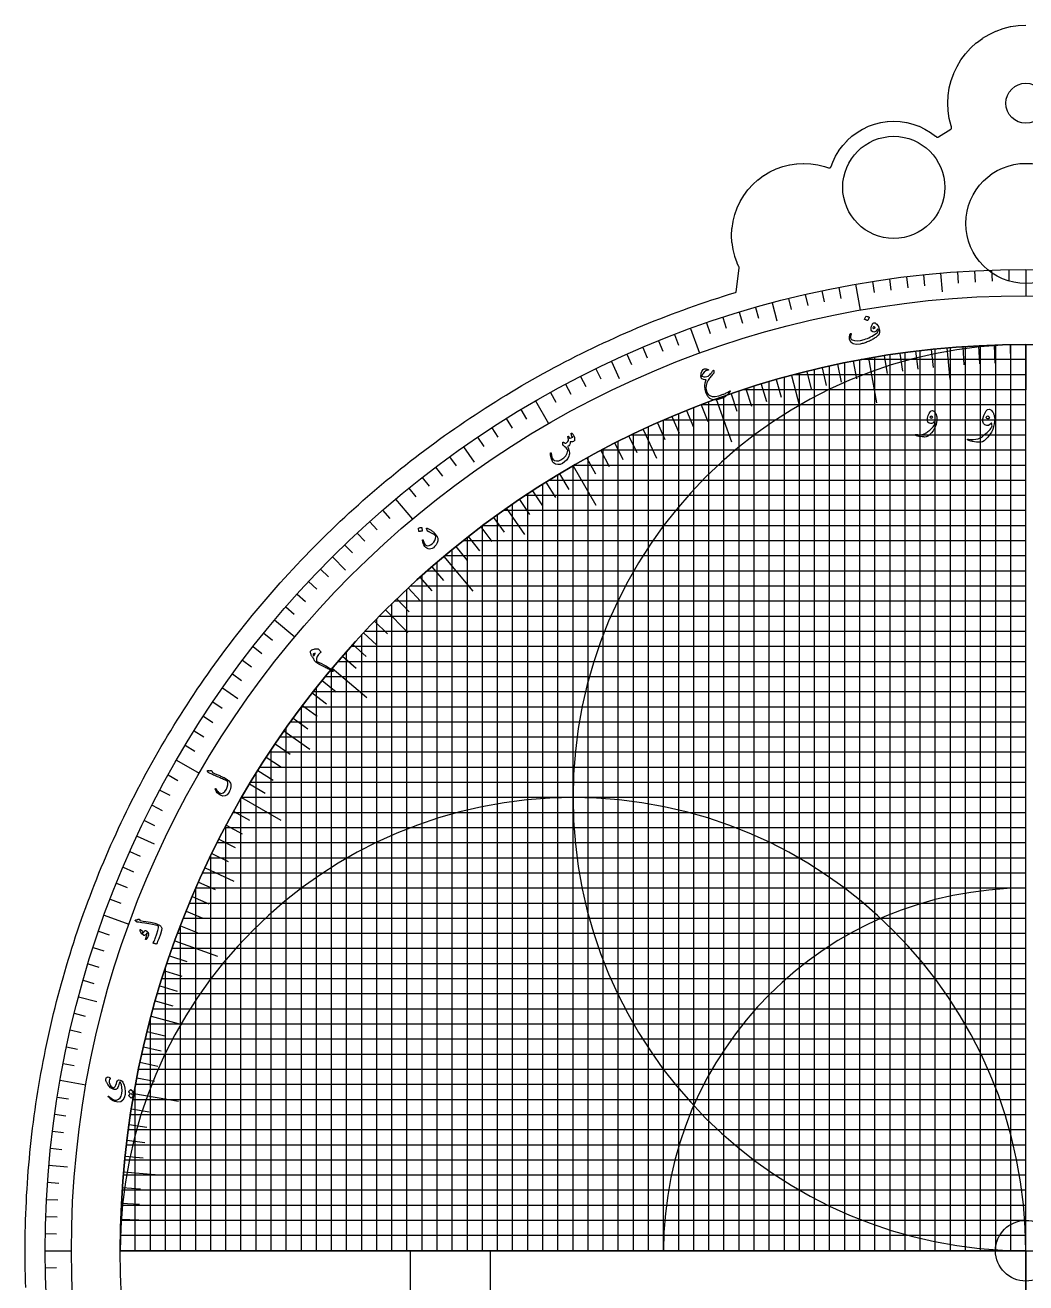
# Model space of a CAD drawing. Header units: millimetres. Extents: x -150 to 150, y -150 to 184.
# Drawn here: x -150 to 0, y -4.8 to 183.6 of the extents above; entities that cross this region are included whole.
import ezdxf

# ---------------------------------------------------------------- set-up
doc = ezdxf.new("R2010")
doc.units = ezdxf.units.MM
for name, color, linetype in [('CUT_INNER', 6, 'Continuous'), ('CUT_OUTER', 1, 'Continuous'), ('ENGRAVE', 7, 'Continuous'), ('ENGRAVE_FINE', 8, 'Continuous'), ('TEXT', 5, 'Continuous')]:
    doc.layers.add(name, color=color, linetype=linetype)

msp = doc.modelspace()

# ---------------------------------------------------------------- linework, layer by layer
at = {"layer": 'CUT_INNER'}
for centre, radius in [((0, 171.8909), 3), ((-19.8, 159.2909), 7.65), ((0, 153.8909), 9), ((0, 0), 4.55)]:
    msp.add_circle(centre, radius, dxfattribs=at)
at = {"layer": 'CUT_OUTER'}
msp.add_lwpolyline([(-149.8984, -5.5211), (-149.9294, -4.6012), (-149.9548, -3.6812), (-149.9746, -2.761), (-149.9887, -1.8407), (-149.9972, -0.9204), (-150, 0), (-149.9972, 0.9204), (-149.9887, 1.8407), (-149.9746, 2.761), (-149.9548, 3.6812), (-149.9294, 4.6012), (-149.8984, 5.5211), (-149.8617, 6.4407), (-149.8193, 7.3602), (-149.7713, 8.2793), (-149.7177, 9.1981), (-149.6585, 10.1166), (-149.5936, 11.0347), (-149.523, 11.9524), (-149.4469, 12.8696), (-149.3651, 13.7863), (-149.2777, 14.7026), (-149.1847, 15.6182), (-149.086, 16.5333), (-148.9818, 17.4478), (-148.8719, 18.3616), (-148.7565, 19.2747), (-148.6354, 20.1871), (-148.5087, 21.0987), (-148.3765, 22.0096), (-148.2386, 22.9196), (-148.0952, 23.8287), (-147.9462, 24.737), (-147.7916, 25.6443), (-147.6315, 26.5506), (-147.4658, 27.456), (-147.2946, 28.3603), (-147.1178, 29.2635), (-146.9355, 30.1657), (-146.7476, 31.0667), (-146.5542, 31.9665), (-146.3553, 32.8652), (-146.1509, 33.7626), (-145.941, 34.6587), (-145.7256, 35.5535), (-145.5047, 36.447), (-145.2783, 37.3391), (-145.0465, 38.2298), (-144.8092, 39.1191), (-144.5664, 40.0069), (-144.3182, 40.8932), (-144.0646, 41.778), (-143.8055, 42.6611), (-143.5411, 43.5427), (-143.2712, 44.4226), (-142.9959, 45.3009), (-142.7153, 46.1774), (-142.4292, 47.0523), (-142.1378, 47.9253), (-141.8411, 48.7965), (-141.539, 49.6659), (-141.2316, 50.5335), (-140.9189, 51.3991), (-140.6009, 52.2628), (-140.2775, 53.1245), (-139.9489, 53.9843), (-139.615, 54.8419), (-139.2759, 55.6976), (-138.9315, 56.5511), (-138.5819, 57.4025), (-138.2271, 58.2518), (-137.8671, 59.0988), (-137.5019, 59.9436), (-137.1315, 60.7862), (-136.7559, 61.6265), (-136.3752, 62.4644), (-135.9894, 63.3), (-135.5984, 64.1333), (-135.2023, 64.9641), (-134.8012, 65.7924), (-134.3949, 66.6183), (-133.9836, 67.4417), (-133.5673, 68.2625), (-133.1459, 69.0808), (-132.7196, 69.8965), (-132.2882, 70.7095), (-131.8518, 71.5199), (-131.4105, 72.3276), (-130.9642, 73.1325), (-130.513, 73.9347), (-130.0569, 74.7342), (-129.5959, 75.5308), (-129.13, 76.3245), (-128.6593, 77.1154), (-128.1837, 77.9034), (-127.7033, 78.6885), (-127.2181, 79.4705), (-126.728, 80.2496), (-126.2332, 81.0257), (-125.7337, 81.7987), (-125.2294, 82.5687), (-124.7204, 83.3355), (-124.2068, 84.0992), (-123.6884, 84.8598), (-123.1654, 85.6171), (-122.6377, 86.3712), (-122.1054, 87.1221), (-121.5686, 87.8697), (-121.0271, 88.614), (-120.4811, 89.3549), (-119.9306, 90.0925), (-119.3755, 90.8267), (-118.816, 91.5574), (-118.252, 92.2847), (-117.6835, 93.0086), (-117.1106, 93.7289), (-116.5333, 94.4457), (-115.9516, 95.159), (-115.3655, 95.8687), (-114.7751, 96.5747), (-114.1804, 97.2772), (-113.5813, 97.9759), (-112.978, 98.671), (-112.3705, 99.3624), (-111.7587, 100.05), (-111.1427, 100.7338), (-110.5225, 101.4139), (-109.8981, 102.0901), (-109.2697, 102.7626), (-108.6371, 103.4311), (-108.0004, 104.0957), (-107.3596, 104.7564), (-106.7148, 105.4132), (-106.066, 106.066), (-105.4132, 106.7148), (-104.7564, 107.3596), (-104.0957, 108.0004), (-103.4311, 108.6371), (-102.7626, 109.2697), (-102.0901, 109.8981), (-101.4139, 110.5225), (-100.7338, 111.1427), (-100.05, 111.7587), (-99.3624, 112.3705), (-98.671, 112.978), (-97.9759, 113.5813), (-97.2772, 114.1804), (-96.5747, 114.7751), (-95.8687, 115.3655), (-95.159, 115.9516), (-94.4457, 116.5333), (-93.7289, 117.1106), (-93.0086, 117.6835), (-92.2847, 118.252), (-91.5574, 118.816), (-90.8267, 119.3755), (-90.0925, 119.9306), (-89.3549, 120.4811), (-88.614, 121.0271), (-87.8697, 121.5686), (-87.1221, 122.1054), (-86.3712, 122.6377), (-85.6171, 123.1654), (-84.8598, 123.6884), (-84.0992, 124.2068), (-83.3355, 124.7204), (-82.5687, 125.2294), (-81.7987, 125.7337), (-81.0257, 126.2332), (-80.2496, 126.728), (-79.4705, 127.2181), (-78.6885, 127.7033), (-77.9034, 128.1837), (-77.1154, 128.6593), (-76.3245, 129.13), (-75.5308, 129.5959), (-74.7342, 130.0569), (-73.9347, 130.513), (-73.1325, 130.9642), (-72.3276, 131.4105), (-71.5199, 131.8518), (-70.7095, 132.2882), (-69.8965, 132.7196), (-69.0808, 133.1459), (-68.2625, 133.5673), (-67.4417, 133.9836), (-66.6183, 134.3949), (-65.7924, 134.8012), (-64.9641, 135.2023), (-64.1333, 135.5984), (-63.3, 135.9894), (-62.4644, 136.3752), (-61.6265, 136.7559), (-60.7862, 137.1315), (-59.9436, 137.5019), (-59.0988, 137.8671), (-58.2518, 138.2271), (-57.4025, 138.5819), (-56.5511, 138.9315), (-55.6976, 139.2759), (-54.8419, 139.615), (-53.9843, 139.9489), (-53.1245, 140.2775), (-52.2628, 140.6009), (-51.3991, 140.9189), (-50.5335, 141.2316), (-49.6659, 141.539), (-48.7965, 141.8411), (-47.9253, 142.1378), (-47.0523, 142.4292), (-46.1774, 142.7153), (-45.3009, 142.9959), (-44.4226, 143.2712), (-43.5427, 143.5411), (-43.4399, 143.5719), (-42.9832, 147.2253), (-42.981, 147.2535), (-42.9815, 147.2818), (-42.9846, 147.3099), (-42.9904, 147.3376), (-42.9988, 147.3647), (-43.0097, 147.3908), (-43.2748, 147.9512), (-43.2804, 147.9648), (-43.6325, 148.9489), (-43.6367, 148.9629), (-43.8907, 149.9768), (-43.8936, 149.9912), (-44.0469, 151.025), (-44.0484, 151.0397), (-44.0996, 152.0835), (-44.0996, 152.0982), (-44.0484, 153.1421), (-44.0469, 153.1568), (-43.8936, 154.1906), (-43.8907, 154.205), (-43.6367, 155.2188), (-43.6325, 155.2329), (-43.2804, 156.2169), (-43.2748, 156.2305), (-42.8279, 157.1753), (-42.821, 157.1883), (-42.2837, 158.0847), (-42.2755, 158.097), (-41.6529, 158.9364), (-41.6436, 158.9478), (-40.9417, 159.7222), (-40.9313, 159.7326), (-40.1569, 160.4344), (-40.1455, 160.4438), (-39.3061, 161.0664), (-39.2938, 161.0745), (-38.3974, 161.6118), (-38.3844, 161.6188), (-37.4396, 162.0656), (-37.426, 162.0713), (-36.442, 162.4234), (-36.4279, 162.4276), (-35.4141, 162.6816), (-35.3997, 162.6844), (-34.3659, 162.8378), (-34.3512, 162.8392), (-33.3074, 162.8905), (-33.2926, 162.8905), (-32.2488, 162.8392), (-32.2341, 162.8378), (-31.2003, 162.6844), (-31.1859, 162.6816), (-30.1721, 162.4276), (-30.158, 162.4234), (-29.5745, 162.2146), (-29.5463, 162.206), (-29.5174, 162.2003), (-29.4881, 162.1974), (-29.4587, 162.1974), (-29.4294, 162.2003), (-29.4005, 162.206), (-29.3724, 162.2146), (-29.3452, 162.2258), (-29.3192, 162.2397), (-29.2947, 162.2561), (-29.272, 162.2748), (-29.2511, 162.2956), (-29.2325, 162.3183), (-29.2161, 162.3428), (-29.2022, 162.3688), (-29.191, 162.396), (-28.9489, 163.0725), (-28.9433, 163.0861), (-28.5342, 163.9511), (-28.5272, 163.964), (-28.0353, 164.7847), (-28.0272, 164.7969), (-27.4572, 165.5655), (-27.4479, 165.5768), (-26.8053, 166.2858), (-26.7949, 166.2962), (-26.086, 166.9387), (-26.0746, 166.9481), (-25.3061, 167.518), (-25.2938, 167.5262), (-24.4731, 168.0181), (-24.4602, 168.025), (-23.5952, 168.4341), (-23.5816, 168.4398), (-22.6808, 168.7621), (-22.6667, 168.7664), (-21.7385, 168.9989), (-21.7241, 169.0017), (-20.7777, 169.1421), (-20.763, 169.1436), (-19.8074, 169.1905), (-19.7926, 169.1905), (-18.837, 169.1436), (-18.8223, 169.1421), (-17.8759, 169.0017), (-17.8615, 168.9989), (-16.9333, 168.7664), (-16.9192, 168.7621), (-16.0184, 168.4398), (-16.0048, 168.4341), (-15.1398, 168.025), (-15.1269, 168.0181), (-14.3062, 167.5262), (-14.2939, 167.518), (-13.5254, 166.9481), (-13.514, 166.9387), (-13.4616, 166.8912), (-13.4385, 166.8723), (-13.4137, 166.8558), (-13.3873, 166.8418), (-13.3597, 166.8305), (-13.3311, 166.822), (-13.3019, 166.8164), (-13.2722, 166.8137), (-13.2423, 166.814), (-13.2127, 166.8172), (-13.1835, 166.8234), (-13.1551, 166.8325), (-13.1277, 166.8443), (-13.1016, 166.8588), (-11.27, 167.9985), (-11.246, 168.015), (-11.2238, 168.0338), (-11.2036, 168.0546), (-11.1854, 168.0773), (-11.1695, 168.1017), (-11.1561, 168.1275), (-11.1452, 168.1545), (-11.1369, 168.1824), (-11.1315, 168.2109), (-11.1288, 168.2399), (-11.1289, 168.269), (-11.1318, 168.2979), (-11.1375, 168.3264), (-11.146, 168.3542), (-11.1937, 168.4876), (-11.198, 168.5017), (-11.4734, 169.6012), (-11.4763, 169.6156), (-11.6426, 170.7368), (-11.644, 170.7514), (-11.6996, 171.8835), (-11.6996, 171.8982), (-11.644, 173.0303), (-11.6426, 173.045), (-11.4763, 174.1662), (-11.4734, 174.1806), (-11.198, 175.2801), (-11.1937, 175.2941), (-10.8119, 176.3613), (-10.8062, 176.3749), (-10.3216, 177.3996), (-10.3147, 177.4125), (-9.732, 178.3847), (-9.7238, 178.397), (-9.0486, 179.3074), (-9.0393, 179.3187), (-8.2781, 180.1586), (-8.2677, 180.169), (-7.4279, 180.9302), (-7.4165, 180.9395), (-6.5061, 181.6147), (-6.4939, 181.6229), (-5.5217, 182.2056), (-5.5087, 182.2125), (-4.4841, 182.6971), (-4.4705, 182.7028), (-3.4033, 183.0846), (-3.3892, 183.0889), (-2.2897, 183.3643), (-2.2753, 183.3671), (-1.1541, 183.5335), (-1.1394, 183.5349), (-0.0074, 183.5905), (0.0074, 183.5905)], dxfattribs=at)
at = {"layer": 'ENGRAVE'}
for points in [[(0, 147), (0, 143.0625)], [(-12.8119, 146.4406), (-12.5668, 143.6388)], [(-25.5263, 144.7667), (-24.8425, 140.8891)], [(-38.0464, 141.9911), (-37.3185, 139.2744)], [(-50.277, 138.1348), (-48.9303, 134.4348)], [(0, -135.75), (0, 135.75)], [(0, 0), (0, 135.75)], [(0, 135.75), (0, 128.9625)], [(0, 0), (0, 135.75)], [(-22.625, 0), (-22.625, 133.8513)], [(-11.8314, 135.2334), (-11.4173, 130.5003)], [(-11.3125, 0), (-11.3125, 135.2778)], [(-62.1249, 133.2272), (-60.9363, 130.6783)], [(-23.5727, 133.6877), (-22.3941, 127.0033)], [(-35.1347, 131.1244), (-33.905, 126.5351)], [(-33.9375, 0), (-33.9375, 131.4394)], [(-73.5, 127.3057), (-71.5312, 123.8958)], [(-46.4292, 127.5633), (-44.1078, 121.1851)], [(-45.25, 0), (-45.25, 127.9863)], [(0, 124.4375), (-54.2528, 124.4375)], [(-57.3704, 123.0313), (-55.3625, 118.7252)], [(-56.5625, 0), (-56.5625, 123.4048)], [(-84.3157, 120.4154), (-82.7026, 118.1115)], [(-67.875, 0), (-67.875, 117.5629)], [(-67.875, 117.5629), (-64.4813, 111.6848)], [(0, 113.125), (-75.0386, 113.125)], [(-94.4898, 112.6085), (-91.9588, 109.5922)], [(-77.863, 111.1999), (-75.1378, 107.3079)], [(-79.1875, 0), (-79.1875, 110.2606)], [(-103.9447, 103.9447), (-101.956, 101.956)], [(-87.2584, 103.9905), (-82.8955, 98.791)], [(0, 101.8125), (-89.7902, 101.8125)], [(-90.5, 0), (-90.5, 101.1821)], [(-112.6085, 94.4898), (-109.5922, 91.9588)], [(-95.9897, 95.9897), (-92.6301, 92.6301)], [(0, 90.5), (-101.1821, 90.5)], [(-101.8125, 0), (-101.8125, 89.7902)], [(-103.9905, 87.2584), (-98.791, 82.8955)], [(-120.4154, 84.3157), (-118.1115, 82.7026)], [(0, 79.1875), (-110.2606, 79.1875)], [(-111.1999, 77.863), (-107.3079, 75.1378)], [(-127.3057, 73.5), (-123.8958, 71.5312)], [(-113.125, 0), (-113.125, 75.0386)], [(0, 67.875), (-117.5629, 67.875)], [(-117.5629, 67.875), (-111.6848, 64.4812)], [(-133.2272, 62.1249), (-130.6783, 60.9363)], [(0, 56.5625), (-123.4048, 56.5625)], [(-123.0313, 57.3704), (-118.7252, 55.3625)], [(-124.4375, 0), (-124.4375, 54.2528)], [(-138.1348, 50.277), (-134.4348, 48.9303)], [(0, 45.25), (-127.9863, 45.25)], [(-127.5633, 46.4292), (-121.1851, 44.1078)], [(-141.9911, 38.0464), (-139.2744, 37.3185)], [(0, 33.9375), (-131.4394, 33.9375)], [(-131.1244, 35.1347), (-126.5351, 33.905)], [(-144.7667, 25.5263), (-140.8891, 24.8425)], [(0, 22.625), (-133.8513, 22.625)], [(-133.6877, 23.5727), (-127.0033, 22.3941)], [(-146.4406, 12.8119), (-143.6388, 12.5668)], [(0, 11.3125), (-135.2778, 11.3125)], [(-135.2334, 11.8314), (-130.5003, 11.4173)], [(-147, 0), (-143.0625, 0)], [(-135.75, 0), (135.75, 0)], [(0, 0), (-135.75, 0)], [(-135.75, 0), (-128.9625, 0)], [(-92.31, 0), (-92.31, -92.31), (92.31, -92.31), (92.31, 0)], [(-92.31, 0), (-80.3097, 0)], [(-80.3097, 0), (-80.3097, -80.3097), (80.3097, -80.3097), (80.3097, 0)], [(0, 0), (0, -92.31)], [(0, 0), (135.75, 0)]]:
    msp.add_lwpolyline(points, dxfattribs=at)
for radius in [147, 147, 143.0625, 135.75, 135.75]:
    msp.add_circle((0, 0), radius, dxfattribs=at)
for centre, radius, start, end in [((0, 0), 135.75, 90, 180), ((0, 67.875), 67.875, 90, 270), ((0, 67.875), 67.875, 270, 90), ((-67.875, 0), 67.875, 0, 180), ((0, 0), 54.3112, 90, 180)]:
    msp.add_arc(centre, radius, start, end, dxfattribs=at)
at = {"layer": 'ENGRAVE_FINE'}
for points in [[(-2.5655, 146.9776), (-2.5361, 145.2904)], [(-22.9959, 145.1902), (-22.7319, 143.5235)], [(-20.4584, 145.5694), (-20.2236, 143.8983)], [(-17.9148, 145.9043), (-17.7091, 144.2294)], [(-15.3657, 146.1947), (-15.1893, 144.5165)], [(-10.2542, 146.6419), (-10.1365, 144.9585)], [(-7.6934, 146.7985), (-7.6051, 145.1134)], [(-5.1302, 146.9105), (-5.0713, 145.224)], [(-33.0678, 143.2324), (-32.6882, 141.5882)], [(-30.563, 143.7877), (-30.2122, 142.1371)], [(-28.0489, 144.2992), (-27.7269, 142.6427)], [(-40.5187, 141.3055), (-40.0536, 139.6833)], [(-35.5625, 142.6335), (-35.1543, 140.9961)], [(-45.4255, 139.8053), (-44.904, 138.2004)], [(-42.9786, 140.5768), (-42.4853, 138.963)], [(-47.8585, 138.9912), (-47.3091, 137.3957)], [(-55.0672, 136.296), (-54.435, 134.7314)], [(-52.6801, 137.2363), (-52.0753, 135.6609)], [(-4.7376, 135.6673), (-4.6429, 132.954)], [(-4.525, 0), (-4.525, 135.6746)], [(-2.3692, 135.7293), (-2.3218, 133.0147)], [(-2.2625, 0), (-2.2625, 135.7311)], [(-59.7903, 134.2912), (-59.1039, 132.7496)], [(-57.4375, 135.3142), (-56.7781, 133.7609)], [(-21.236, 134.0787), (-20.8113, 131.3971)], [(-20.3625, 0), (-20.3625, 134.2141)], [(-18.8927, 134.4289), (-18.5149, 131.7403)], [(-18.1, 0), (-18.1, 134.5379)], [(-16.5438, 134.7381), (-16.2129, 132.0434)], [(-15.8375, 0), (-15.8375, 134.823)], [(-14.1897, 135.0063), (-13.9059, 132.3062)], [(-13.575, 0), (-13.575, 135.0695)], [(-9.4694, 135.4193), (-9.2801, 132.7109)], [(-9.05, 0), (-9.05, 135.448)], [(-7.1046, 135.564), (-6.9625, 132.8527)], [(-6.7875, 0), (-6.7875, 135.5802)], [(-64.4406, 132.1227), (-63.7008, 130.606)], [(-31.675, 0), (-31.675, 132.0029)], [(-30.5371, 132.2707), (-29.9264, 129.6253)], [(-29.4125, 0), (-29.4125, 132.5253)], [(-28.224, 132.7835), (-27.6595, 130.1279)], [(-27.15, 0), (-27.15, 133.0073)], [(-25.9023, 133.2559), (-25.3843, 130.5908)], [(-24.8875, 0), (-24.8875, 133.4491)], [(0, 133.4875), (-24.681, 133.4875)], [(-66.7366, 130.978), (-65.9705, 129.4744)], [(-38.4625, 0), (-38.4625, 130.1872)], [(-37.4178, 130.4913), (-36.6694, 127.8814)], [(-36.2, 0), (-36.2, 130.8343)], [(0, 131.225), (-34.7572, 131.225)], [(-32.8409, 131.7176), (-32.1841, 129.0833)], [(-71.267, 128.5691), (-70.4489, 127.0932)], [(-69.0123, 129.7933), (-68.2201, 128.3033)], [(-44.1959, 128.3541), (-43.312, 125.7871)], [(-42.9875, 0), (-42.9875, 128.7639)], [(0, 128.9625), (-42.3879, 128.9625)], [(-41.9491, 129.1059), (-41.1101, 126.5238)], [(-40.725, 0), (-40.725, 129.4972)], [(-39.6895, 129.8184), (-38.8957, 127.222)], [(-49.775, 0), (-49.775, 126.2953)], [(0, 126.7), (-48.7357, 126.7)], [(-48.6484, 126.7335), (-47.6755, 124.1989)], [(-47.5125, 0), (-47.5125, 127.1638)], [(-77.8981, 124.6631), (-77.0039, 123.232)], [(-75.7106, 126.0036), (-74.8415, 124.5571)], [(-54.3, 0), (-54.3, 124.4169)], [(-53.0418, 124.9585), (-51.9809, 122.4594)], [(-52.0375, 0), (-52.0375, 125.3801)], [(-50.8528, 125.8652), (-49.8358, 123.3479)], [(-80.0619, 123.2846), (-79.1429, 121.8693)], [(-55.2145, 124.0138), (-54.1102, 121.5335)], [(-82.2014, 121.8685), (-81.2577, 120.4695)], [(-61.6292, 120.9541), (-60.3966, 118.5351)], [(-61.0875, 0), (-61.0875, 121.2286)], [(-59.5089, 122.0113), (-58.3187, 119.5711)], [(0, 122.175), (-59.1721, 122.175)], [(-58.825, 0), (-58.825, 122.3425)], [(-86.4044, 118.9255), (-85.4125, 117.5603)], [(-65.8129, 118.7296), (-64.4966, 116.355)], [(-65.6125, 0), (-65.6125, 118.8405)], [(-63.7308, 119.8601), (-62.4561, 117.4629)], [(0, 119.9125), (-63.6322, 119.9125)], [(-63.35, 0), (-63.35, 120.0618)], [(-88.4668, 117.3994), (-87.4512, 116.0517)], [(0, 117.65), (-67.724, 117.65)], [(-90.5022, 115.8376), (-89.4633, 114.5078)], [(-71.9365, 115.1225), (-70.4978, 112.8201)], [(0, 115.3875), (-71.5107, 115.3875)], [(-70.1375, 0), (-70.1375, 116.2273)], [(-69.9164, 116.3605), (-68.5181, 114.0333)], [(-92.5101, 114.2405), (-91.4481, 112.929)], [(-74.6625, 0), (-74.6625, 113.3736)], [(-73.9347, 113.8495), (-72.4561, 111.5725)], [(-72.4, 0), (-72.4, 114.8316)], [(-76.925, 0), (-76.925, 111.8508)], [(-75.9104, 112.5419), (-74.3922, 110.291)], [(-96.4407, 110.9423), (-95.3336, 109.6687)], [(-79.7918, 109.8241), (-78.196, 107.6276)], [(0, 110.8625), (-78.3426, 110.8625)], [(-100.2538, 107.509), (-99.1029, 106.2748)], [(-98.3622, 109.2423), (-97.233, 107.9882)], [(-81.6964, 108.4148), (-80.0625, 106.2465)], [(-81.45, 0), (-81.45, 108.6)], [(0, 108.6), (-81.45, 108.6)], [(-102.1148, 105.743), (-100.9425, 104.5291)], [(0, 106.3375), (-84.3825, 106.3375)], [(-83.7125, 0), (-83.7125, 106.8657)], [(-83.576, 106.9725), (-81.9045, 104.833)], [(0, 104.075), (-87.1577, 104.075)], [(-85.975, 0), (-85.975, 105.0541)], [(-85.4302, 105.4976), (-83.7216, 103.3876)], [(-105.743, 102.1148), (-104.5291, 100.9425)], [(-89.06, 102.4518), (-87.2788, 100.4028)], [(-88.2375, 0), (-88.2375, 103.1611)], [(-107.509, 100.2538), (-106.2748, 99.1029)], [(-90.8345, 100.8819), (-89.0178, 98.8643)], [(-109.2423, 98.3622), (-107.9882, 97.233)], [(-92.7625, 0), (-92.7625, 99.112)], [(-92.5813, 99.2813), (-90.7297, 97.2956)], [(0, 99.55), (-92.2923, 99.55)], [(-110.9423, 96.4407), (-109.6687, 95.3336)], [(-95.025, 0), (-95.025, 96.9449)], [(0, 97.2875), (-94.6742, 97.2875)], [(-94.2999, 97.6504), (-92.4139, 95.6974)], [(-97.6504, 94.2999), (-95.6974, 92.4139)], [(-97.2875, 0), (-97.2875, 94.6742)], [(0, 95.025), (-96.9449, 95.025)], [(-114.2405, 92.5101), (-112.929, 91.4481)], [(-99.2813, 92.5813), (-97.2956, 90.7297)], [(0, 92.7625), (-99.112, 92.7625)], [(-115.8376, 90.5022), (-114.5078, 89.4633)], [(-100.8819, 90.8345), (-98.8643, 89.0178)], [(-99.55, 0), (-99.55, 92.2923)], [(-102.4518, 89.06), (-100.4028, 87.2788)], [(-117.3994, 88.4668), (-116.0517, 87.4512)], [(-104.075, 0), (-104.075, 87.1577)], [(0, 88.2375), (-103.1611, 88.2375)], [(-118.9255, 86.4044), (-117.5603, 85.4125)], [(-105.4976, 85.4302), (-103.3876, 83.7216)], [(0, 85.975), (-105.0541, 85.975)], [(-106.9725, 83.576), (-104.833, 81.9045)], [(0, 83.7125), (-106.8657, 83.7125)], [(-106.3375, 0), (-106.3375, 84.3825)], [(-121.8685, 82.2014), (-120.4695, 81.2577)], [(0, 81.45), (-108.6, 81.45)], [(-108.6, 0), (-108.6, 81.45)], [(-108.4148, 81.6964), (-106.2465, 80.0625)], [(-123.2846, 80.0619), (-121.8693, 79.1429)], [(-109.8241, 79.7918), (-107.6276, 78.196)], [(-124.6631, 77.8981), (-123.232, 77.0039)], [(-110.8625, 0), (-110.8625, 78.3426)], [(-126.0036, 75.7106), (-124.5571, 74.8415)], [(-112.5419, 75.9104), (-110.291, 74.3922)], [(0, 76.925), (-111.8508, 76.925)], [(-113.8495, 73.9347), (-111.5725, 72.4561)], [(0, 74.6625), (-113.3736, 74.6625)], [(-115.1225, 71.9365), (-112.8201, 70.4978)], [(0, 72.4), (-114.8316, 72.4)], [(-128.5691, 71.267), (-127.0932, 70.4489)], [(-116.3605, 69.9164), (-114.0333, 68.5181)], [(0, 70.1375), (-116.2273, 70.1375)], [(-115.3875, 0), (-115.3875, 71.5107)], [(-129.7933, 69.0123), (-128.3033, 68.2201)], [(-130.978, 66.7366), (-129.4744, 65.9705)], [(-117.65, 0), (-117.65, 67.724)], [(-132.1227, 64.4406), (-130.606, 63.7008)], [(0, 65.6125), (-118.8405, 65.6125)], [(-118.7296, 65.8129), (-116.355, 64.4966)], [(0, 63.35), (-120.0618, 63.35)], [(-119.9125, 0), (-119.9125, 63.6322)], [(-119.8601, 63.7308), (-117.4629, 62.4561)], [(0, 61.0875), (-121.2286, 61.0875)], [(-120.9541, 61.6292), (-118.5351, 60.3966)], [(-134.2912, 59.7903), (-132.7496, 59.1039)], [(0, 58.825), (-122.3425, 58.825)], [(-122.175, 0), (-122.175, 59.1721)], [(-122.0113, 59.5089), (-119.5711, 58.3187)], [(-135.3142, 57.4375), (-133.7609, 56.7781)], [(-136.296, 55.0672), (-134.7314, 54.435)], [(-124.0138, 55.2145), (-121.5335, 54.1102)], [(-124.9585, 53.0418), (-122.4594, 51.9809)], [(0, 54.3), (-124.4169, 54.3)], [(-137.2363, 52.6801), (-135.6609, 52.0753)], [(0, 52.0375), (-125.3801, 52.0375)], [(0, 49.775), (-126.2953, 49.775)], [(-125.8652, 50.8528), (-123.3479, 49.8358)], [(-138.9912, 47.8585), (-137.3957, 47.3091)], [(0, 47.5125), (-127.1638, 47.5125)], [(-126.7335, 48.6484), (-124.1989, 47.6755)], [(-126.7, 0), (-126.7, 48.7357)], [(-139.8053, 45.4255), (-138.2004, 44.904)], [(-128.3541, 44.1959), (-125.7871, 43.312)], [(-140.5768, 42.9786), (-138.963, 42.4853)], [(-129.1059, 41.9491), (-126.5238, 41.1101)], [(-128.9625, 0), (-128.9625, 42.3879)], [(0, 42.9875), (-128.7639, 42.9875)], [(-141.3055, 40.5187), (-139.6833, 40.0536)], [(-129.8184, 39.6895), (-127.222, 38.8957)], [(0, 40.725), (-129.4972, 40.725)], [(0, 38.4625), (-130.1872, 38.4625)], [(0, 36.2), (-130.8343, 36.2)], [(-130.4913, 37.4178), (-127.8814, 36.6694)], [(-142.6335, 35.5625), (-140.9961, 35.1543)], [(-131.225, 0), (-131.225, 34.7572)], [(-143.2324, 33.0678), (-141.5882, 32.6882)], [(-131.7176, 32.8409), (-129.0833, 32.1841)], [(-143.7877, 30.563), (-142.1371, 30.2122)], [(-132.2707, 30.5371), (-129.6253, 29.9264)], [(0, 31.675), (-132.0029, 31.675)], [(0, 29.4125), (-132.5253, 29.4125)], [(-144.2992, 28.0489), (-142.6427, 27.7269)], [(0, 27.15), (-133.0073, 27.15)], [(-132.7835, 28.224), (-130.1279, 27.6595)], [(-133.4875, 0), (-133.4875, 24.681)], [(0, 24.8875), (-133.4491, 24.8875)], [(-133.2559, 25.9023), (-130.5908, 25.3843)], [(-145.1902, 22.9959), (-143.5235, 22.7319)], [(-134.0787, 21.236), (-131.3971, 20.8113)], [(-145.5694, 20.4584), (-143.8983, 20.2236)], [(-134.4289, 18.8927), (-131.7403, 18.5149)], [(0, 20.3625), (-134.2141, 20.3625)], [(-145.9043, 17.9148), (-144.2294, 17.7091)], [(0, 18.1), (-134.5379, 18.1)], [(-146.1947, 15.3657), (-144.5165, 15.1893)], [(0, 15.8375), (-134.823, 15.8375)], [(-134.7381, 16.5438), (-132.0434, 16.2129)], [(0, 13.575), (-135.0695, 13.575)], [(-135.0063, 14.1897), (-132.3062, 13.9059)], [(-146.6419, 10.2542), (-144.9585, 10.1365)], [(-135.4193, 9.4694), (-132.7109, 9.2801)], [(-146.7985, 7.6934), (-145.1134, 7.6051)], [(0, 9.05), (-135.448, 9.05)], [(0, 6.7875), (-135.5802, 6.7875)], [(-135.564, 7.1046), (-132.8527, 6.9625)], [(-146.9105, 5.1302), (-145.224, 5.0713)], [(0, 4.525), (-135.6746, 4.525)], [(-135.6673, 4.7376), (-132.954, 4.6429)], [(-146.9776, 2.5655), (-145.2904, 2.5361)], [(0, 2.2625), (-135.7311, 2.2625)], [(-135.7293, 2.3692), (-133.0147, 2.3218)], [(-146.9776, -2.5655), (-145.2904, -2.5361)]]:
    msp.add_lwpolyline(points, dxfattribs=at)
at = {"layer": 'TEXT'}
for points in [[(-23.9646, 139.9714), (-23.9589, 139.9793), (-23.95, 139.9849), (-23.938, 139.9883), (-23.9228, 139.9896), (-23.8096, 139.9656), (-23.7011, 139.9311), (-23.5971, 139.8861), (-23.4978, 139.8307), (-23.4875, 139.8215), (-23.482, 139.8114), (-23.4812, 139.8005), (-23.4852, 139.7889), (-23.6721, 139.3396), (-23.6799, 139.3283), (-23.6917, 139.3239), (-23.7075, 139.3264), (-23.7273, 139.3357), (-23.7443, 139.3438), (-23.7712, 139.3557), (-23.8077, 139.3715), (-23.854, 139.391), (-23.9108, 139.4143), (-23.9786, 139.4411), (-24.0576, 139.4715), (-24.1478, 139.5055), (-24.16, 139.5116), (-24.1668, 139.5187), (-24.1682, 139.5267), (-24.1642, 139.5356)], [(-22.8111, 138.9889), (-22.7044, 139.0143), (-22.5905, 138.9906), (-22.4693, 138.918), (-22.3411, 138.7963), (-22.2179, 138.6308), (-22.1116, 138.4269), (-22.0222, 138.1846), (-21.9496, 137.904), (-21.9301, 137.8011), (-21.9218, 137.704), (-21.9248, 137.6126), (-21.939, 137.527), (-22.0088, 137.3495), (-22.1262, 137.1718), (-22.2912, 136.9937), (-22.5036, 136.8151), (-22.6256, 136.7283), (-22.7524, 136.6442), (-22.8839, 136.563), (-23.0202, 136.4846), (-23.1617, 136.409), (-23.3087, 136.336), (-23.4611, 136.2657), (-23.619, 136.198), (-23.7781, 136.134), (-23.9342, 136.0749), (-24.0874, 136.0205), (-24.2376, 135.9709), (-24.3852, 135.9265), (-24.5307, 135.8874), (-24.674, 135.8537), (-24.8153, 135.8254), (-25.415, 135.7644), (-25.8785, 135.8379), (-26.2064, 136.0471), (-26.3988, 136.3932), (-26.4191, 136.4783), (-26.433, 136.5771), (-26.4406, 136.6894), (-26.4418, 136.8155), (-26.4313, 136.9562), (-26.406, 137.0956), (-26.3657, 137.2337), (-26.3105, 137.3705), (-26.3015, 137.3867), (-26.2897, 137.3993), (-26.2751, 137.4083), (-26.2577, 137.4137), (-26.2402, 137.4147), (-26.2252, 137.4103), (-26.2126, 137.4006), (-26.2025, 137.3857), (-26.1957, 137.3683), (-26.1932, 137.3516), (-26.195, 137.3354), (-26.201, 137.3197), (-26.2911, 137.0094), (-26.2927, 136.7587), (-26.2064, 136.5676), (-26.0324, 136.4361), (-25.6845, 136.3303), (-25.2696, 136.3066), (-24.7872, 136.3641), (-24.2363, 136.5023), (-23.9977, 136.5809), (-23.7607, 136.6712), (-23.5251, 136.7731), (-23.291, 136.8867), (-23.0586, 137.0119), (-22.8281, 137.1487), (-22.5995, 137.2971), (-22.3728, 137.4571), (-22.2538, 137.5536), (-22.1677, 137.6509), (-22.1147, 137.7489), (-22.0948, 137.8478), (-22.1239, 137.909), (-22.1629, 137.9631), (-22.2118, 138.0102), (-22.2707, 138.0501), (-22.2771, 138.0515), (-22.2839, 138.0466), (-22.2911, 138.0355), (-22.2986, 138.0181), (-22.3558, 137.8819), (-22.4273, 137.7749), (-22.5131, 137.6971), (-22.6131, 137.6484), (-22.805, 137.614), (-22.9625, 137.6455), (-23.0856, 137.7431), (-23.1745, 137.9067), (-23.1992, 138.0602), (-23.1792, 138.2563), (-23.1142, 138.4948), (-23.0038, 138.7759), (-22.966, 138.847), (-22.9212, 138.9062), (-22.8696, 138.9535), (-22.8111, 138.9889)], [(-22.6281, 138.2446), (-22.6122, 138.2719), (-22.6104, 138.2969), (-22.6228, 138.3196), (-22.6493, 138.3399), (-22.7504, 138.3831), (-22.8336, 138.3838), (-22.8987, 138.3421), (-22.9457, 138.2581), (-22.9496, 138.2341), (-22.948, 138.2138), (-22.9407, 138.1971), (-22.9279, 138.1842), (-22.8447, 138.1492), (-22.767, 138.1476), (-22.6949, 138.1794), (-22.6281, 138.2446)], [(-48.3622, 132.0254), (-48.2895, 132.0766), (-48.2012, 132.1074), (-48.0975, 132.1178), (-47.9784, 132.1077), (-47.9153, 132.0959), (-47.8563, 132.0821), (-47.8014, 132.0665), (-47.7505, 132.0491), (-47.7039, 132.0301), (-47.6615, 132.01), (-47.6235, 131.9886), (-47.5897, 131.966), (-47.5638, 131.9415), (-47.5633, 131.9208), (-47.5881, 131.904), (-47.6381, 131.8909), (-47.9527, 131.7999), (-48.213, 131.6299), (-48.4185, 131.3812), (-48.5688, 131.0541), (-48.5698, 131.0361), (-48.5634, 131.02), (-48.5499, 131.0059), (-48.529, 130.9937), (-48.2914, 130.9234), (-48.0561, 130.9053), (-47.8228, 130.9395), (-47.5913, 131.026), (-47.5525, 131.0494), (-47.5058, 131.0887), (-47.451, 131.1439), (-47.3882, 131.2149), (-47.2769, 131.3529), (-47.1783, 131.4747), (-47.0926, 131.5803), (-47.0197, 131.6696), (-46.9598, 131.7428), (-46.9128, 131.7998), (-46.8789, 131.8406), (-46.858, 131.8653), (-46.8247, 131.8905), (-46.8007, 131.8871), (-46.7861, 131.8552), (-46.781, 131.7949), (-46.785, 131.6303), (-46.795, 131.5052), (-46.8111, 131.4197), (-46.8333, 131.3737), (-46.9208, 131.2861), (-47.0114, 131.1884), (-47.1051, 131.0805), (-47.2019, 130.9623), (-47.3016, 130.834), (-47.4043, 130.6954), (-47.5098, 130.5466), (-47.6183, 130.3875), (-47.8165, 130.018), (-47.926, 129.6292), (-47.947, 129.2216), (-47.8801, 128.7952), (-47.8036, 128.5779), (-47.6952, 128.3898), (-47.5552, 128.2308), (-47.3835, 128.1008), (-47.0285, 127.9724), (-46.5731, 127.9623), (-46.0165, 128.0692), (-45.3576, 128.2918), (-45.2585, 128.334), (-45.1524, 128.3814), (-45.0394, 128.4341), (-44.9194, 128.4919), (-44.7928, 128.5551), (-44.66, 128.6238), (-44.521, 128.6982), (-44.3758, 128.778), (-44.3502, 128.7901), (-44.3299, 128.7953), (-44.3149, 128.7936), (-44.3053, 128.7851), (-44.3122, 128.7247), (-44.3844, 128.6117), (-44.5215, 128.446), (-44.7232, 128.2274), (-44.8483, 128.1023), (-44.9609, 128.0021), (-45.0612, 127.927), (-45.1493, 127.8769), (-45.4895, 127.7261), (-45.8051, 127.6089), (-46.0965, 127.5255), (-46.3638, 127.4762), (-46.9057, 127.4839), (-47.347, 127.6505), (-47.6881, 127.9772), (-47.9283, 128.465), (-48.0697, 129.0185), (-48.1128, 129.5369), (-48.0569, 130.0203), (-47.9015, 130.4685), (-48.1152, 130.483), (-48.2953, 130.511), (-48.4417, 130.5529), (-48.5542, 130.6086), (-48.5891, 130.6351), (-48.6181, 130.6673), (-48.6413, 130.7053), (-48.6586, 130.7491), (-48.6853, 130.8743), (-48.7, 130.9968), (-48.7027, 131.1164), (-48.6934, 131.2333), (-48.6453, 131.4794), (-48.574, 131.6935), (-48.4796, 131.8756), (-48.3622, 132.0254)], [(-14.64, 125.1094), (-14.4987, 125.4375), (-14.3458, 125.6707), (-14.1813, 125.8091), (-14.0052, 125.8527), (-13.8948, 125.8333), (-13.7884, 125.7752), (-13.6858, 125.6785), (-13.5871, 125.543), (-13.5397, 125.4646), (-13.4981, 125.3843), (-13.4623, 125.302), (-13.4323, 125.2178), (-13.4066, 125.1312), (-13.3839, 125.0417), (-13.364, 124.9493), (-13.3471, 124.854), (-13.3311, 124.6415), (-13.3452, 124.3914), (-13.3892, 124.1035), (-13.4632, 123.7778), (-13.5726, 123.4406), (-13.7226, 123.1178), (-13.9132, 122.8096), (-14.1445, 122.5159), (-14.3869, 122.2599), (-14.6032, 122.0727), (-14.7934, 121.9541), (-14.9574, 121.9043), (-15.1248, 121.8956), (-15.3174, 121.9004), (-15.5352, 121.9188), (-15.7781, 121.9507), (-15.9012, 121.9708), (-16.0152, 121.9923), (-16.1199, 122.0153), (-16.2155, 122.0398), (-16.3023, 122.0647), (-16.381, 122.0891), (-16.4514, 122.1131), (-16.5135, 122.1365), (-16.5503, 122.1569), (-16.5755, 122.1791), (-16.589, 122.2033), (-16.591, 122.2294), (-16.5789, 122.2556), (-16.5581, 122.272), (-16.5285, 122.2788), (-16.4903, 122.2759), (-16.1918, 122.2469), (-15.9, 122.2449), (-15.615, 122.2701), (-15.3368, 122.3223), (-15.2509, 122.349), (-15.1558, 122.3901), (-15.0515, 122.4457), (-14.9381, 122.5159), (-14.8154, 122.6006), (-14.6835, 122.6998), (-14.5425, 122.8135), (-14.3923, 122.9417), (-14.2452, 123.0743), (-14.1135, 123.201), (-13.9974, 123.322), (-13.8968, 123.4372), (-13.8121, 123.547), (-13.7439, 123.652), (-13.6921, 123.7522), (-13.6568, 123.8475), (-13.6771, 123.9917), (-13.6994, 124.0991), (-13.7235, 124.1698), (-13.7497, 124.2036), (-13.9069, 124.0183), (-14.0845, 123.9191), (-14.2824, 123.906), (-14.5006, 123.9791), (-14.6806, 124.1369), (-14.7639, 124.3778), (-14.7503, 124.702), (-14.64, 125.1094)], [(-13.9355, 124.823), (-14.0497, 124.9614), (-14.1677, 125.0127), (-14.2897, 124.9769), (-14.4155, 124.854), (-14.3129, 124.7707), (-14.1987, 124.7378), (-14.0729, 124.7552), (-13.9355, 124.823)], [(-6.3, 125.1249), (-6.1234, 125.535), (-5.9323, 125.8265), (-5.7266, 125.9995), (-5.5065, 126.054), (-5.3685, 126.0298), (-5.2355, 125.9572), (-5.1073, 125.8362), (-4.9839, 125.6669), (-4.9246, 125.5689), (-4.8726, 125.4685), (-4.8278, 125.3656), (-4.7903, 125.2604), (-4.7583, 125.1521), (-4.7298, 125.0402), (-4.705, 124.9247), (-4.6839, 124.8056), (-4.6639, 124.54), (-4.6815, 124.2273), (-4.7365, 123.8675), (-4.829, 123.4604), (-4.9657, 123.0388), (-5.1532, 122.6354), (-5.3915, 122.2501), (-5.6806, 121.883), (-5.9837, 121.563), (-6.254, 121.329), (-6.4917, 121.1808), (-6.6968, 121.1185), (-6.906, 121.1076), (-7.1468, 121.1136), (-7.419, 121.1366), (-7.7226, 121.1765), (-7.8765, 121.2016), (-8.019, 121.2285), (-8.1499, 121.2573), (-8.2694, 121.2878), (-8.3779, 121.319), (-8.4762, 121.3495), (-8.5642, 121.3795), (-8.6419, 121.4088), (-8.6879, 121.4342), (-8.7194, 121.462), (-8.7363, 121.4923), (-8.7387, 121.5249), (-8.7236, 121.5576), (-8.6976, 121.5781), (-8.6607, 121.5866), (-8.6129, 121.583), (-8.2397, 121.5467), (-7.875, 121.5443), (-7.5187, 121.5757), (-7.171, 121.641), (-7.0636, 121.6743), (-6.9448, 121.7257), (-6.8144, 121.7953), (-6.6726, 121.883), (-6.5193, 121.9888), (-6.3544, 122.1128), (-6.1781, 122.255), (-5.9903, 122.4152), (-5.8065, 122.581), (-5.6419, 122.7394), (-5.4968, 122.8906), (-5.371, 123.0346), (-5.2651, 123.1719), (-5.1798, 123.3031), (-5.1151, 123.4283), (-5.071, 123.5475), (-5.0964, 123.7277), (-5.1242, 123.862), (-5.1544, 123.9503), (-5.1871, 123.9927), (-5.3837, 123.761), (-5.6056, 123.637), (-5.853, 123.6207), (-6.1258, 123.712), (-6.3508, 123.9092), (-6.4548, 124.2104), (-6.4379, 124.6156), (-6.3, 125.1249)], [(-5.4194, 124.7669), (-5.5621, 124.9398), (-5.7097, 125.004), (-5.8621, 124.9592), (-6.0194, 124.8056), (-5.8911, 124.7015), (-5.7484, 124.6604), (-5.5911, 124.6822), (-5.4194, 124.7669)], [(-68.1577, 122.3851), (-68.1609, 122.4105), (-68.1584, 122.4312), (-68.1503, 122.4474), (-68.1364, 122.459), (-68.1151, 122.4677), (-68.0942, 122.4701), (-68.0736, 122.466), (-68.0533, 122.4556), (-67.9933, 122.4115), (-67.9331, 122.3488), (-67.8729, 122.2676), (-67.8124, 122.1678), (-67.7305, 121.9956), (-67.6738, 121.8202), (-67.6424, 121.6416), (-67.6362, 121.4598), (-67.6421, 121.4119), (-67.6546, 121.3704), (-67.6737, 121.3353), (-67.6995, 121.3066), (-67.8108, 121.2347), (-67.9465, 121.1855), (-68.1066, 121.1589), (-68.2911, 121.1549), (-68.3181, 120.9239), (-68.3975, 120.7354), (-68.5293, 120.5893), (-68.7138, 120.4854), (-68.6632, 120.3827), (-68.6174, 120.2823), (-68.5764, 120.1842), (-68.5402, 120.0885), (-68.5084, 119.9945), (-68.4807, 119.9016), (-68.4572, 119.81), (-68.4378, 119.7194), (-68.4152, 119.5489), (-68.4184, 119.3777), (-68.4471, 119.2058), (-68.5015, 119.0332), (-68.6659, 118.6958), (-68.8761, 118.4032), (-69.1323, 118.1549), (-69.4348, 117.9507), (-69.8168, 117.7907), (-70.1714, 117.7521), (-70.4992, 117.8353), (-70.8005, 118.0406), (-70.8796, 118.1321), (-70.955, 118.2512), (-71.0265, 118.3979), (-71.0942, 118.5722), (-71.1544, 118.7715), (-71.2006, 118.9886), (-71.2328, 119.2235), (-71.2508, 119.4762), (-71.2503, 119.4931), (-71.2459, 119.5075), (-71.2376, 119.5196), (-71.2256, 119.5291), (-71.2118, 119.5357), (-71.1984, 119.539), (-71.1853, 119.5389), (-71.1726, 119.5354), (-71.1602, 119.5266), (-71.151, 119.5151), (-71.145, 119.501), (-71.1421, 119.4842), (-71.1122, 119.1515), (-71.0652, 118.8911), (-71.0015, 118.7031), (-70.9213, 118.5873), (-70.6458, 118.3909), (-70.3473, 118.3065), (-70.0255, 118.3339), (-69.68, 118.4729), (-69.2527, 118.7616), (-68.942, 119.0949), (-68.7479, 119.4736), (-68.6703, 119.8986), (-68.7793, 120.0867), (-68.9242, 120.2684), (-69.1051, 120.4434), (-69.3223, 120.6116), (-69.3466, 120.6274), (-69.3642, 120.6438), (-69.3752, 120.6609), (-69.3796, 120.6787), (-69.3845, 120.7457), (-69.3886, 120.8087), (-69.3921, 120.8678), (-69.3948, 120.9231), (-69.3965, 120.9738), (-69.3969, 121.0195), (-69.3959, 121.0601), (-69.3935, 121.0956), (-69.39, 121.1121), (-69.3822, 121.1224), (-69.3702, 121.1266), (-69.3538, 121.1246), (-69.3442, 121.1216), (-69.3302, 121.1163), (-69.3118, 121.1088), (-69.2891, 121.0992), (-69.2626, 121.0871), (-69.2329, 121.0721), (-69.2, 121.0542), (-69.1639, 121.0335), (-69.0925, 120.9947), (-69.0364, 120.969), (-68.9957, 120.9563), (-68.9702, 120.9568), (-68.8418, 121.0163), (-68.7311, 121.1069), (-68.6379, 121.2286), (-68.5622, 121.3815), (-68.5489, 121.4622), (-68.5561, 121.5779), (-68.5837, 121.7287), (-68.6318, 121.9147), (-68.6363, 121.9324), (-68.6359, 121.9497), (-68.6306, 121.9667), (-68.6204, 121.9833), (-68.6094, 121.9965), (-68.597, 122.0058), (-68.5833, 122.0112), (-68.5681, 122.0127), (-68.5334, 121.9933), (-68.4954, 121.9417), (-68.4541, 121.8577), (-68.4094, 121.7413), (-68.2808, 121.7366), (-68.157, 121.7555), (-68.038, 121.798), (-67.9236, 121.8642), (-67.9444, 121.898), (-67.9645, 121.9236), (-67.9839, 121.941), (-68.0028, 121.9503), (-68.0225, 121.9579), (-68.0376, 121.9681), (-68.0479, 121.981), (-68.0534, 121.9965)], [(-91.044, 108.2192), (-91.0431, 108.2288), (-91.0383, 108.2381), (-91.0297, 108.2472), (-91.0173, 108.2559), (-90.9078, 108.2921), (-90.797, 108.3169), (-90.6849, 108.3304), (-90.5715, 108.3326), (-90.558, 108.3298), (-90.5481, 108.3239), (-90.542, 108.3149), (-90.5395, 108.3028), (-90.4729, 107.8214), (-90.4739, 107.8077), (-90.4818, 107.7979), (-90.4966, 107.7921), (-90.5184, 107.7903), (-90.5371, 107.7887), (-90.5662, 107.7855), (-90.6056, 107.7807), (-90.6553, 107.7743), (-90.7159, 107.7658), (-90.7878, 107.7548), (-90.8711, 107.7413), (-90.9658, 107.7252), (-90.9794, 107.7244), (-90.9889, 107.727), (-90.9941, 107.7332), (-90.9951, 107.743)], [(-89.743, 108.2467), (-89.6493, 108.2055), (-89.5541, 108.1603), (-89.4575, 108.1111), (-89.3593, 108.0578), (-89.2597, 107.9995), (-89.1589, 107.9352), (-89.0567, 107.8649), (-88.9532, 107.7888), (-88.8534, 107.7101), (-88.7591, 107.6283), (-88.6702, 107.5434), (-88.5866, 107.4554), (-88.5082, 107.364), (-88.4347, 107.2689), (-88.3661, 107.1703), (-88.3024, 107.0681), (-88.2429, 106.9546), (-88.1968, 106.8425), (-88.1639, 106.7318), (-88.1443, 106.6223), (-88.1465, 106.3342), (-88.2264, 106.0491), (-88.3838, 105.7666), (-88.6186, 105.4863), (-88.8136, 105.3138), (-89.0103, 105.1932), (-89.2091, 105.1247), (-89.4101, 105.1081), (-89.602, 105.1432), (-89.7815, 105.2225), (-89.9486, 105.3461), (-90.1033, 105.5143), (-90.2369, 105.7182), (-90.338, 105.9374), (-90.4064, 106.1719), (-90.4419, 106.4218), (-90.4414, 106.4543), (-90.4343, 106.478), (-90.4208, 106.4931), (-90.4007, 106.4994), (-90.376, 106.4982), (-90.3568, 106.4834), (-90.343, 106.4551), (-90.3347, 106.4133), (-90.2633, 106.1216), (-90.1569, 105.8941), (-90.016, 105.7307), (-89.8408, 105.6311), (-89.6466, 105.597), (-89.441, 105.6292), (-89.2239, 105.7276), (-88.9948, 105.8922), (-88.7559, 106.1362), (-88.5808, 106.3992), (-88.4695, 106.6815), (-88.4218, 106.9835), (-88.4227, 106.992), (-88.4268, 107.0023), (-88.4341, 107.0143), (-88.4446, 107.028), (-88.5371, 107.1277), (-88.66, 107.2313), (-88.8135, 107.3387), (-88.9975, 107.4497), (-89.0935, 107.5028), (-89.184, 107.5512), (-89.2689, 107.5949), (-89.3483, 107.6341), (-89.4221, 107.6681), (-89.4905, 107.6965), (-89.5534, 107.7193), (-89.6108, 107.7366), (-89.6395, 107.7466), (-89.6617, 107.7594), (-89.6774, 107.775), (-89.6865, 107.7934), (-89.8166, 108.2067), (-89.8197, 108.2346), (-89.8084, 108.2505), (-89.7828, 108.2545), (-89.743, 108.2467)], [(-106.7496, 88.7125), (-106.8068, 88.7791), (-106.8622, 88.8474), (-106.9157, 88.9172), (-106.9675, 88.9887), (-107.0166, 89.0619), (-107.0619, 89.1369), (-107.1035, 89.2137), (-107.1414, 89.2924), (-107.2006, 89.4461), (-107.2335, 89.5817), (-107.24, 89.6989), (-107.2204, 89.7979), (-107.1517, 89.9163), (-107.0352, 90.0123), (-106.8709, 90.0858), (-106.6591, 90.1367), (-106.5964, 90.1469), (-106.5335, 90.1551), (-106.4705, 90.1614), (-106.4074, 90.1658), (-106.3438, 90.1685), (-106.2797, 90.1697), (-106.215, 90.1695), (-106.1497, 90.1679), (-106.1136, 90.1648), (-106.0825, 90.1571), (-106.0562, 90.1445), (-106.0349, 90.1273), (-105.9625, 90.0417), (-105.8982, 89.9649), (-105.842, 89.8968), (-105.794, 89.8374), (-105.7547, 89.7877), (-105.7247, 89.7484), (-105.704, 89.7198), (-105.6925, 89.7016), (-105.6837, 89.6733), (-105.6851, 89.6475), (-105.6968, 89.6243), (-105.7188, 89.6036), (-106.0337, 89.3222), (-106.241, 89.0217), (-106.3408, 88.7028), (-106.3328, 88.3661), (-106.3234, 88.3351), (-106.3092, 88.3098), (-106.2903, 88.2901), (-106.2667, 88.2762), (-105.9253, 88.1156), (-105.5754, 87.942), (-105.2168, 87.7553), (-104.8497, 87.5556), (-104.3674, 87.2728), (-104.0387, 87.0471), (-103.8633, 86.8788), (-103.841, 86.7682), (-103.8645, 86.7506), (-103.8989, 86.7496), (-103.944, 86.7654), (-103.9998, 86.7978), (-104.11, 86.873), (-104.2273, 86.9481), (-104.3518, 87.0231), (-104.4834, 87.0979), (-104.6216, 87.1729), (-104.7655, 87.2483), (-104.9152, 87.3242), (-105.0708, 87.4004), (-105.5926, 87.6559), (-105.9953, 87.8712), (-106.2785, 88.0471), (-106.4419, 88.1838), (-106.5084, 88.2588), (-106.5666, 88.3317), (-106.6163, 88.4025), (-106.6577, 88.4712), (-106.6913, 88.537), (-106.7179, 88.5992), (-106.7373, 88.6577), (-106.7496, 88.7125)], [(-106.7237, 89.057), (-106.7076, 89.1088), (-106.6884, 89.1616), (-106.6662, 89.2154), (-106.6409, 89.2702), (-106.6127, 89.3257), (-106.582, 89.3816), (-106.5486, 89.438), (-106.5125, 89.4949), (-106.6276, 89.469), (-106.7152, 89.4367), (-106.7753, 89.3982), (-106.8079, 89.3534), (-106.8254, 89.2823), (-106.8172, 89.2092), (-106.7833, 89.1341), (-106.7237, 89.057)], [(-122.6551, 71.8475), (-122.6645, 71.8643), (-122.6684, 71.881), (-122.6669, 71.8978), (-122.6598, 71.9145), (-122.6481, 71.9285), (-122.6325, 71.937), (-122.613, 71.94), (-122.5897, 71.9376), (-122.4564, 71.9191), (-122.336, 71.9121), (-122.2285, 71.9165), (-122.1338, 71.9325), (-122.1018, 71.9349), (-122.0729, 71.9238), (-122.0471, 71.8995), (-122.0245, 71.8617), (-122.0153, 71.8407), (-122.0063, 71.8206), (-121.9975, 71.8015), (-121.989, 71.7832), (-121.981, 71.7661), (-121.9738, 71.7503), (-121.9674, 71.7358), (-121.9618, 71.7225), (-121.9511, 71.6994), (-121.9347, 71.6778), (-121.9127, 71.6577), (-121.8852, 71.6391), (-121.8011, 71.5972), (-121.7087, 71.5529), (-121.608, 71.506), (-121.4989, 71.4566), (-121.3817, 71.4044), (-121.2565, 71.349), (-121.1233, 71.2905), (-120.9822, 71.2288), (-120.8402, 71.1692), (-120.7073, 71.1122), (-120.5836, 71.0576), (-120.4689, 71.0057), (-120.3629, 70.9564), (-120.265, 70.91), (-120.1754, 70.8664), (-120.0938, 70.8256), (-119.8583, 70.6949), (-119.6498, 70.5464), (-119.4682, 70.3802), (-119.3135, 70.1963), (-119.2382, 70.0618), (-119.193, 69.8959), (-119.1777, 69.6988), (-119.1922, 69.4703), (-119.2302, 69.236), (-119.2827, 69.026), (-119.3498, 68.84), (-119.4317, 68.6782), (-119.7118, 68.3159), (-120.0227, 68.1189), (-120.3653, 68.0872), (-120.7399, 68.2216), (-120.9828, 68.386), (-121.1942, 68.5935), (-121.374, 68.8444), (-121.5219, 69.1388), (-121.5288, 69.1588), (-121.5301, 69.1764), (-121.5258, 69.1915), (-121.5158, 69.2043), (-121.5018, 69.2159), (-121.488, 69.2229), (-121.4745, 69.2254), (-121.4613, 69.2234), (-121.4434, 69.2171), (-121.4282, 69.2076), (-121.4155, 69.1949), (-121.4055, 69.179), (-121.2567, 68.9508), (-121.1198, 68.7742), (-120.9949, 68.6492), (-120.8821, 68.5755), (-120.5857, 68.511), (-120.3137, 68.5802), (-120.0656, 68.7827), (-119.8409, 69.1186), (-119.6932, 69.4531), (-119.6172, 69.7664), (-119.6129, 70.0589), (-119.6807, 70.3309), (-119.7645, 70.3752), (-119.8635, 70.4249), (-119.9778, 70.4801), (-120.1074, 70.5407), (-120.2528, 70.6066), (-120.4143, 70.6776), (-120.5921, 70.7537), (-120.7862, 70.835), (-120.9852, 70.9208), (-121.1806, 71.006), (-121.3724, 71.0906), (-121.5607, 71.1747), (-121.7452, 71.2584), (-121.9258, 71.3422), (-122.1024, 71.426), (-122.2751, 71.5098), (-122.4453, 71.5838), (-122.4629, 71.5952), (-122.4783, 71.6078), (-122.4914, 71.6216), (-122.5024, 71.6364)], [(-133.4571, 49.5392), (-133.3918, 49.5482), (-133.3288, 49.5596), (-133.2683, 49.5733), (-133.2101, 49.5893), (-133.1542, 49.608), (-133.1004, 49.6296), (-133.0487, 49.6543), (-132.9992, 49.6819), (-132.974, 49.6902), (-132.9495, 49.687), (-132.9258, 49.6722), (-132.9027, 49.6459), (-132.7851, 49.4959), (-132.772, 49.4807), (-132.7604, 49.469), (-132.7505, 49.4609), (-132.7421, 49.4563), (-132.2986, 49.3876), (-131.8991, 49.3222), (-131.5434, 49.2604), (-131.2315, 49.2023), (-130.9638, 49.1477), (-130.7408, 49.0967), (-130.5623, 49.0493), (-130.4284, 49.0055), (-130.1798, 48.9121), (-130.1027, 48.878), (-130.0267, 48.8401), (-129.9518, 48.7982), (-129.878, 48.7525), (-129.8054, 48.7025), (-129.7341, 48.648), (-129.6642, 48.589), (-129.5955, 48.5255), (-129.5321, 48.3286), (-129.575, 47.9633), (-129.7227, 47.4292), (-129.9733, 46.7253), (-130.0597, 46.5084), (-130.145, 46.3096), (-130.2293, 46.1289), (-130.3126, 45.9664), (-130.3248, 45.9532), (-130.3386, 45.9456), (-130.354, 45.9436), (-130.3711, 45.9471), (-130.451, 45.9701), (-130.5235, 45.9915), (-130.5887, 46.0114), (-130.6465, 46.0298), (-130.6975, 46.0469), (-130.7425, 46.063), (-130.7814, 46.0779), (-130.8142, 46.0918), (-130.8323, 46.1007), (-130.8405, 46.1111), (-130.8388, 46.123), (-130.8272, 46.1365), (-130.7491, 46.2428), (-130.6682, 46.3868), (-130.5846, 46.5684), (-130.4979, 46.7876), (-130.259, 47.4496), (-130.1011, 47.978), (-130.0256, 48.3739), (-130.0338, 48.6377), (-130.1884, 48.6952), (-130.481, 48.7687), (-130.9115, 48.8581), (-131.4801, 48.9628), (-132.0513, 49.0624), (-132.4841, 49.1355), (-132.7784, 49.1825), (-132.9341, 49.2037), (-132.9772, 49.2083), (-133.0175, 49.2125), (-133.0551, 49.2165), (-133.0898, 49.2201), (-133.1215, 49.2234), (-133.1498, 49.2261), (-133.1746, 49.2283), (-133.196, 49.2299), (-133.2416, 49.2364), (-133.2825, 49.25), (-133.3185, 49.2707), (-133.3498, 49.2985), (-133.5063, 49.4688), (-133.5163, 49.4817), (-133.5217, 49.4937), (-133.5223, 49.5046), (-133.5182, 49.5146), (-133.507, 49.5245), (-133.4931, 49.5319), (-133.4764, 49.5368), (-133.4571, 49.5392)], [(-132.7811, 48.1088), (-132.7763, 48.1181), (-132.7694, 48.1251), (-132.7605, 48.1299), (-132.7494, 48.1325), (-132.7408, 48.1315), (-132.7319, 48.129), (-132.7229, 48.125), (-132.7138, 48.1195), (-132.483, 47.9133), (-132.4604, 47.8901), (-132.4444, 47.8687), (-132.4349, 47.8489), (-132.4321, 47.8307), (-132.4374, 47.7594), (-132.4333, 47.6956), (-132.4201, 47.6395), (-132.3975, 47.591), (-132.3816, 47.5772), (-132.3584, 47.5798), (-132.3278, 47.5987), (-132.29, 47.6338), (-132.2697, 47.6591), (-132.2498, 47.6855), (-132.2301, 47.7132), (-132.2107, 47.742), (-132.1914, 47.7723), (-132.1722, 47.8045), (-132.1531, 47.8385), (-132.134, 47.8744), (-132.0328, 47.9854), (-131.9071, 47.987), (-131.757, 47.8794), (-131.5823, 47.6629), (-131.5359, 47.5831), (-131.5037, 47.5099), (-131.4856, 47.4433), (-131.4817, 47.3832), (-131.4904, 47.322), (-131.5139, 47.2415), (-131.5522, 47.1418), (-131.6053, 47.0227), (-131.6336, 46.9624), (-131.6627, 46.906), (-131.6926, 46.8534), (-131.7232, 46.8047), (-131.7536, 46.7595), (-131.7829, 46.7175), (-131.811, 46.6787), (-131.838, 46.6431), (-131.8605, 46.6233), (-131.8824, 46.6111), (-131.9037, 46.6067), (-131.9244, 46.6101), (-131.9434, 46.6204), (-131.9544, 46.6351), (-131.9573, 46.6542), (-131.9522, 46.6777), (-131.9317, 46.7511), (-131.907, 46.8338), (-131.8782, 46.9259), (-131.8453, 47.0274), (-131.7837, 47.2168), (-131.7423, 47.3671), (-131.7214, 47.4783), (-131.7209, 47.5506), (-131.7239, 47.5611), (-131.7302, 47.5685), (-131.7399, 47.5727), (-131.7528, 47.5738), (-131.7618, 47.5719), (-131.7715, 47.566), (-131.7819, 47.556), (-131.7931, 47.5419), (-131.8825, 47.4058), (-131.9227, 47.3499), (-131.9648, 47.3049), (-132.0087, 47.2706), (-132.0545, 47.2471), (-132.1041, 47.2311), (-132.1507, 47.2278), (-132.1941, 47.2371), (-132.2344, 47.2591), (-132.489, 47.4564), (-132.6651, 47.6638), (-132.7624, 47.8813), (-132.7811, 48.1088)], [(-137.274, 25.8017), (-137.364, 25.6394), (-137.4023, 25.4465), (-137.3887, 25.2233), (-137.3231, 24.9701), (-137.2466, 24.8033), (-137.1455, 24.6578), (-137.0198, 24.5336), (-136.8696, 24.4308), (-136.8382, 24.4176), (-136.8043, 24.4109), (-136.7679, 24.4105), (-136.729, 24.4167), (-136.5998, 24.4808), (-136.4883, 24.6069), (-136.3944, 24.7951), (-136.3177, 25.0452), (-136.2441, 25.2924), (-136.1611, 25.4663), (-136.0688, 25.567), (-135.9675, 25.5946), (-135.7721, 25.5629), (-135.6062, 25.4924), (-135.4696, 25.383), (-135.3621, 25.235), (-135.1639, 24.7927), (-135.0402, 24.339), (-134.9909, 23.8734), (-135.0158, 23.395), (-135.1395, 22.8895), (-135.3602, 22.5325), (-135.6791, 22.3235), (-136.0968, 22.263), (-136.3159, 22.2913), (-136.5474, 22.3613), (-136.7913, 22.473), (-137.0475, 22.6268), (-137.1174, 22.6773), (-137.1845, 22.7284), (-137.2487, 22.78), (-137.3101, 22.8323), (-137.3689, 22.8856), (-137.4253, 22.9402), (-137.4795, 22.9962), (-137.5314, 23.0536), (-137.5518, 23.0832), (-137.558, 23.1076), (-137.55, 23.1269), (-137.5277, 23.1411), (-137.502, 23.1467), (-137.4775, 23.145), (-137.4543, 23.136), (-137.4324, 23.1195), (-137.1151, 22.8404), (-136.8173, 22.6573), (-136.5393, 22.5696), (-136.2813, 22.5767), (-135.9921, 22.6887), (-135.7681, 22.8858), (-135.6089, 23.168), (-135.5139, 23.5357), (-135.4685, 24.0201), (-135.4905, 24.4679), (-135.5805, 24.8797), (-135.7386, 25.256), (-135.7535, 25.2796), (-135.7707, 25.2907), (-135.7903, 25.2892), (-135.8122, 25.2751), (-135.8601, 25.2105), (-135.9122, 25.0925), (-135.9685, 24.9212), (-136.0288, 24.6964), (-136.0994, 24.4694), (-136.1852, 24.3018), (-136.2863, 24.1935), (-136.403, 24.1447), (-136.5316, 24.1352), (-136.6622, 24.1494), (-136.7948, 24.1872), (-136.9294, 24.2489), (-137.1854, 24.4172), (-137.4109, 24.6282), (-137.6058, 24.8821), (-137.7698, 25.1789), (-137.8071, 25.2568), (-137.8382, 25.3315), (-137.8629, 25.403), (-137.8813, 25.4713), (-137.8938, 25.5361), (-137.9007, 25.5971), (-137.9022, 25.6543), (-137.8981, 25.7078), (-137.8408, 25.909), (-137.7283, 26.0177), (-137.5608, 26.0339), (-137.3383, 25.9579), (-137.2814, 25.9215), (-137.2517, 25.8834), (-137.2493, 25.8435), (-137.274, 25.8017)], [(-134.468, 23.7589), (-134.4735, 23.7667), (-134.4759, 23.7765), (-134.4751, 23.7886), (-134.4712, 23.8027), (-134.4424, 23.8508), (-134.4119, 23.8969), (-134.3796, 23.9409), (-134.3456, 23.9829), (-134.3095, 24.0232), (-134.2709, 24.062), (-134.2298, 24.0994), (-134.1862, 24.1352), (-134.1737, 24.1414), (-134.1614, 24.1429), (-134.1493, 24.1397), (-134.1373, 24.1318), (-133.7766, 23.8088), (-133.7725, 23.801), (-133.7743, 23.7909), (-133.782, 23.7785), (-133.7957, 23.7638), (-133.8075, 23.7541), (-133.8243, 23.738), (-133.8461, 23.7153), (-133.8727, 23.686), (-133.9047, 23.65), (-133.9424, 23.6069), (-133.9858, 23.5567), (-134.0349, 23.4994), (-133.7545, 23.2462), (-133.7464, 23.2354), (-133.7461, 23.2233), (-133.7536, 23.2098), (-133.7689, 23.1951), (-133.7821, 23.1823), (-133.8022, 23.1619), (-133.829, 23.134), (-133.8626, 23.0985), (-133.9031, 23.0548), (-133.9507, 23.0022), (-134.0052, 22.9407), (-134.0667, 22.8703), (-134.0761, 22.8635), (-134.0848, 22.8613), (-134.0926, 22.8636), (-134.0997, 22.8706), (-134.4456, 23.1937), (-134.4512, 23.2014), (-134.4536, 23.2113), (-134.4529, 23.2233), (-134.4491, 23.2375), (-134.427, 23.2788), (-134.4027, 23.3184), (-134.3764, 23.3563), (-134.3479, 23.3925), (-134.3177, 23.427), (-134.286, 23.4599), (-134.2528, 23.4911), (-134.2182, 23.5208)]]:
    msp.add_lwpolyline(points, close=True, dxfattribs=at)

doc.saveas('drawing.dxf')
